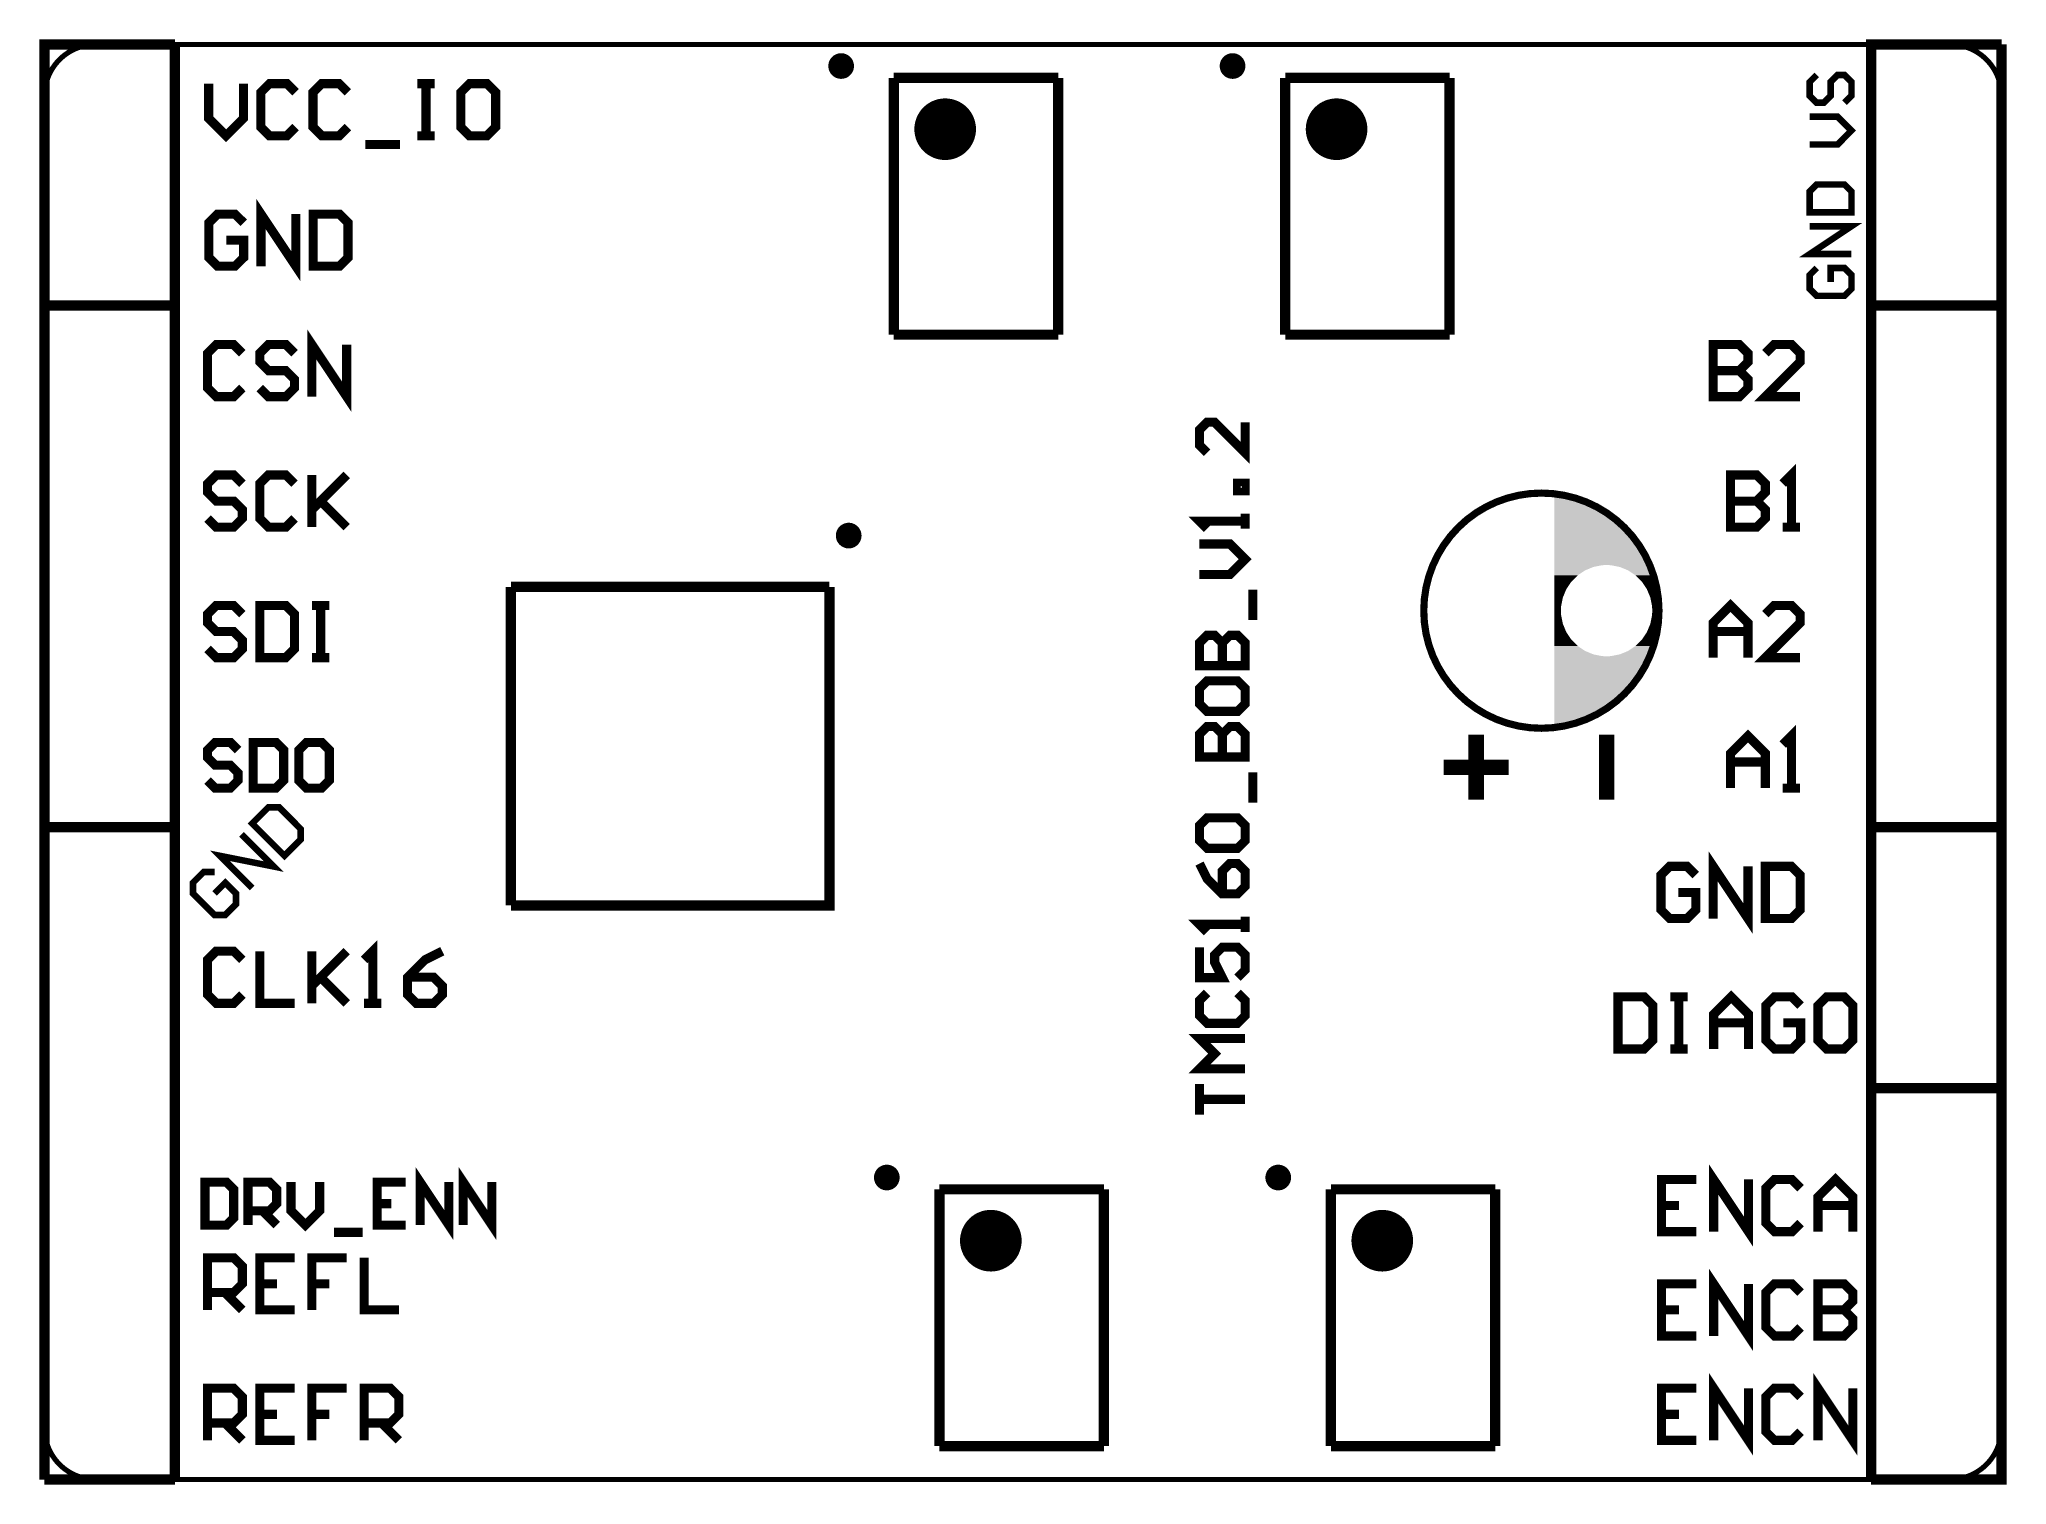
# Model space of a CAD drawing. Extents: x -36.9 to 1.4, y -26.8 to 1.4.
import ezdxf

# ---------------------------------------------------------------- set-up
doc = ezdxf.new("R2010")
doc.units = 0
doc.layers.add('TMC5160_BOB_V1_2_GKO', color=10, linetype='CONTINUOUS')
doc.layers.add('TMC5160_BOB_V1_2_GTO', color=12, linetype='CONTINUOUS')

msp = doc.modelspace()

# ---------------------------------------------------------------- linework, layer by layer
at = {"layer": 'TMC5160_BOB_V1_2_GKO', "const_width": 0.1016}
for points in [[(-35.830002, 1.27, 0.4142136), (-36.83, 0.270002)], [(1.27, 0.270002, 0.4142136), (0.270002, 1.27)], [(-36.83, -25.670002, 0.4142136), (-35.830002, -26.67)], [(0.270002, -26.67, 0.4142136), (1.27, -25.670002)]]:
    msp.add_lwpolyline(points, format="xyb", dxfattribs=at)
for points in [[(-35.830002, 1.27), (0.270002, 1.27)], [(-36.83, 0.270002), (-36.83, -25.670002)], [(1.27, -25.670002), (1.27, 0.270002)], [(-35.830002, -26.67), (0.270002, -26.67)]]:
    msp.add_lwpolyline(points, dxfattribs=at)
at = {"layer": 'TMC5160_BOB_V1_2_GTO'}
for points, const_width in [([(-36.83, -3.81), (-36.83, 1.27), (-34.29, 1.27)], 0.199898), ([(-34.29, -3.81), (-34.29, 1.27)], 0.199898), ([(-1.27, -3.81), (-1.27, 1.27), (1.27, 1.27)], 0.199898), ([(1.27, -3.81), (1.27, 1.27)], 0.199898), ([(-33.633664, 0.507746), (-33.633664, -0.169418), (-33.295082, -0.507746), (-32.9565, -0.169418), (-32.9565, 0.507746)], 0.1778), ([(-31.940754, 0.338582), (-32.110172, 0.507746), (-32.448754, 0.507746), (-32.617918, 0.338582), (-32.617918, -0.338582), (-32.448754, -0.507746), (-32.110172, -0.507746), (-31.940754, -0.338582)], 0.1778), ([(-30.925262, 0.338582), (-31.094426, 0.507746), (-31.433008, 0.507746), (-31.602172, 0.338582), (-31.602172, -0.338582), (-31.433008, -0.507746), (-31.094426, -0.507746), (-30.925262, -0.338582)], 0.1778), ([(-29.570934, 0.507746), (-29.232352, 0.507746), (-29.401516, 0.507746), (-29.401516, -0.507746), (-29.570934, -0.507746), (-29.232352, -0.507746)], 0.1778), ([(-28.216606, 0.507746), (-28.555188, 0.507746), (-28.724606, 0.338582), (-28.724606, -0.338582), (-28.555188, -0.507746), (-28.216606, -0.507746), (-28.047442, -0.338582), (-28.047442, 0.338582), (-28.216606, 0.507746)], 0.1778), ([(-20.295108, 0.620268), (-17.095216, 0.620268)], 0.199898), ([(-20.295108, -4.379722), (-20.295108, 0.620268)], 0.199898), ([(-17.095216, -4.379722), (-17.095216, 0.620268)], 0.199898), ([(-12.675108, 0.620268), (-9.475216, 0.620268)], 0.199898), ([(-12.675108, -4.379722), (-12.675108, 0.620268)], 0.199898), ([(-9.475216, -4.379722), (-9.475216, 0.620268)], 0.199898), ([(-2.328164, 0.677164), (-2.463546, 0.541782), (-2.463546, 0.270764), (-2.328164, 0.135382), (-2.192782, 0.135382), (-2.0574, 0.270764), (-2.0574, 0.541782), (-1.921764, 0.677164), (-1.786382, 0.677164), (-1.651, 0.541782), (-1.651, 0.270764), (-1.786382, 0.135382)], 0.127), ([(-2.463546, -0.677164), (-1.921764, -0.677164), (-1.651, -0.406146), (-1.921764, -0.135382), (-2.463546, -0.135382)], 0.127), ([(-30.58668, -0.677164), (-29.909516, -0.677164)], 0.1778), ([(-2.463546, -1.998218), (-1.651, -1.998218), (-1.651, -1.592072), (-1.786382, -1.45669), (-2.328164, -1.45669), (-2.463546, -1.592072), (-2.463546, -1.998218)], 0.127), ([(-32.613854, -3.047746), (-32.613854, -2.032254), (-31.93669, -3.047746), (-31.93669, -2.032254)], 0.1778), ([(-32.952436, -2.201418), (-33.121854, -2.032254), (-33.460436, -2.032254), (-33.6296, -2.201418), (-33.6296, -2.878582), (-33.460436, -3.047746), (-33.121854, -3.047746), (-32.952436, -2.878582), (-32.952436, -2.54), (-33.291018, -2.54)], 0.1778), ([(-31.598362, -2.032254), (-31.598362, -3.047746), (-31.090362, -3.047746), (-30.921198, -2.878582), (-30.921198, -2.201418), (-31.090362, -2.032254), (-31.598362, -2.032254)], 0.1778), ([(-1.651, -2.810764), (-2.463546, -2.810764), (-1.651, -2.269236), (-2.463546, -2.269236)], 0.127), ([(-2.328164, -3.081782), (-2.463546, -3.217164), (-2.463546, -3.487928), (-2.328164, -3.62331), (-1.786382, -3.62331), (-1.651, -3.487928), (-1.651, -3.217164), (-1.786382, -3.081782), (-2.0574, -3.081782), (-2.0574, -3.352546)], 0.127), ([(-36.83, -13.97), (-36.83, -3.81)], 0.199898), ([(-36.83, -3.81), (-34.29, -3.81)], 0.199898), ([(-36.83, -3.81), (-34.29, -3.81)], 0.199898), ([(-34.29, -13.97), (-34.29, -3.81)], 0.199898), ([(-1.27, -3.81), (1.27, -3.81)], 0.199898), ([(-1.27, -13.97), (-1.27, -3.81)], 0.199898), ([(-1.27, -3.81), (1.27, -3.81)], 0.199898), ([(1.27, -13.97), (1.27, -3.81)], 0.199898), ([(-32.977836, -4.741418), (-33.147254, -4.572254), (-33.485836, -4.572254), (-33.655, -4.741418), (-33.655, -5.418582), (-33.485836, -5.587746), (-33.147254, -5.587746), (-32.977836, -5.418582)], 0.1778), ([(-31.962344, -4.741418), (-32.131508, -4.572254), (-32.47009, -4.572254), (-32.639254, -4.741418), (-32.639254, -4.910582), (-32.47009, -5.08), (-32.131508, -5.08), (-31.962344, -5.249164), (-31.962344, -5.418582), (-32.131508, -5.587746), (-32.47009, -5.587746), (-32.639254, -5.418582)], 0.1778), ([(-31.623762, -5.587746), (-31.623762, -4.572254), (-30.946598, -5.587746), (-30.946598, -4.572254)], 0.1778), ([(-20.295108, -4.379722), (-17.095216, -4.379722)], 0.199898), ([(-12.675108, -4.379722), (-9.475216, -4.379722)], 0.199898), ([(-4.3434, -4.572254), (-4.3434, -5.587746), (-3.835654, -5.587746), (-3.666236, -5.418582), (-3.666236, -5.249164), (-3.835654, -5.08), (-4.3434, -5.08), (-3.835654, -5.08), (-3.666236, -4.910582), (-3.666236, -4.741418), (-3.835654, -4.572254), (-4.3434, -4.572254)], 0.1778), ([(-2.65049, -5.587746), (-3.327654, -5.587746), (-2.65049, -4.910582), (-2.65049, -4.741418), (-2.819908, -4.572254), (-3.15849, -4.572254), (-3.327654, -4.741418)], 0.1778), ([(-13.455396, -6.085332), (-13.455396, -6.677914), (-14.047978, -6.085332), (-14.19606, -6.085332), (-14.344142, -6.233414), (-14.344142, -6.529832), (-14.19606, -6.677914)], 0.1778), ([(-32.977836, -7.281418), (-33.147254, -7.112254), (-33.485836, -7.112254), (-33.655, -7.281418), (-33.655, -7.450836), (-33.485836, -7.62), (-33.147254, -7.62), (-32.977836, -7.789164), (-32.977836, -7.958582), (-33.147254, -8.127746), (-33.485836, -8.127746), (-33.655, -7.958582)], 0.1778), ([(-31.962344, -7.281418), (-32.131508, -7.112254), (-32.47009, -7.112254), (-32.639254, -7.281418), (-32.639254, -7.958582), (-32.47009, -8.127746), (-32.131508, -8.127746), (-31.962344, -7.958582)], 0.1778), ([(-31.623762, -7.112254), (-31.623762, -8.127746), (-31.623762, -7.789164), (-30.946598, -7.112254), (-31.454344, -7.62), (-30.946598, -8.127746)], 0.1778), ([(-13.455396, -7.418578), (-13.603478, -7.418578), (-13.603478, -7.270242), (-13.455396, -7.270242), (-13.455396, -7.418578)], 0.1778), ([(-4.004818, -7.112254), (-4.004818, -8.127746), (-3.497072, -8.127746), (-3.327654, -7.958582), (-3.327654, -7.789164), (-3.497072, -7.62), (-4.004818, -7.62), (-3.497072, -7.62), (-3.327654, -7.450836), (-3.327654, -7.281418), (-3.497072, -7.112254), (-4.004818, -7.112254)], 0.1778), ([(-2.989072, -8.127746), (-2.65049, -8.127746), (-2.819908, -8.127746), (-2.819908, -7.112254), (-2.989072, -7.281418)], 0.1778), ([(-13.455396, -8.158988), (-13.455396, -7.862824), (-13.455396, -8.010906), (-14.344142, -8.010906), (-14.19606, -8.158988)], 0.1778), ([(-14.344142, -9.047734), (-13.751814, -9.047734), (-13.455396, -8.75157), (-13.751814, -8.455406), (-14.344142, -8.455406)], 0.1778), ([(-27.748484, -9.291828), (-21.548598, -9.291828)], 0.199898), ([(-27.748484, -15.491714), (-21.548598, -15.491714), (-21.548598, -9.291828)], 0.199898), ([(-27.748484, -15.491714), (-27.748484, -9.291828)], 0.199898), ([(-32.977836, -9.821418), (-33.147254, -9.652254), (-33.485836, -9.652254), (-33.655, -9.821418), (-33.655, -9.990836), (-33.485836, -10.16), (-33.147254, -10.16), (-32.977836, -10.329164), (-32.977836, -10.498582), (-33.147254, -10.667746), (-33.485836, -10.667746), (-33.655, -10.498582)], 0.1778), ([(-32.639254, -9.652254), (-32.639254, -10.667746), (-32.131508, -10.667746), (-31.962344, -10.498582), (-31.962344, -9.821418), (-32.131508, -9.652254), (-32.639254, -9.652254)], 0.1778), ([(-31.623762, -9.652254), (-31.28518, -9.652254), (-31.454344, -9.652254), (-31.454344, -10.667746), (-31.623762, -10.667746), (-31.28518, -10.667746)], 0.1778), ([(-13.307314, -9.93648), (-13.307314, -9.344152)], 0.1778), ([(-4.3434, -10.667746), (-4.3434, -9.990836), (-4.004818, -9.652254), (-3.666236, -9.990836), (-3.666236, -10.667746), (-3.666236, -10.16), (-4.3434, -10.16)], 0.1778), ([(-2.65049, -10.667746), (-3.327654, -10.667746), (-2.65049, -9.990836), (-2.65049, -9.821418), (-2.819908, -9.652254), (-3.15849, -9.652254), (-3.327654, -9.821418)], 0.1778), ([(-14.344142, -10.825226), (-13.455396, -10.825226), (-13.455396, -10.38098), (-13.603478, -10.232644), (-13.751814, -10.232644), (-13.899896, -10.38098), (-13.899896, -10.825226), (-13.899896, -10.38098), (-14.047978, -10.232644), (-14.19606, -10.232644), (-14.344142, -10.38098), (-14.344142, -10.825226)], 0.1778), ([(-14.344142, -11.269472), (-14.344142, -11.56589), (-14.19606, -11.713972), (-13.603478, -11.713972), (-13.455396, -11.56589), (-13.455396, -11.269472), (-13.603478, -11.12139), (-14.19606, -11.12139), (-14.344142, -11.269472)], 0.1778), ([(-33.062418, -12.467336), (-33.210754, -12.319), (-33.506918, -12.319), (-33.655, -12.467336), (-33.655, -12.615418), (-33.506918, -12.7635), (-33.210754, -12.7635), (-33.062418, -12.911582), (-33.062418, -13.059664), (-33.210754, -13.207746), (-33.506918, -13.207746), (-33.655, -13.059664)], 0.1778), ([(-32.766254, -12.319), (-32.766254, -13.207746), (-32.322008, -13.207746), (-32.173926, -13.059664), (-32.173926, -12.467336), (-32.322008, -12.319), (-32.766254, -12.319)], 0.1778), ([(-31.433262, -12.319), (-31.729426, -12.319), (-31.877508, -12.467336), (-31.877508, -13.059664), (-31.729426, -13.207746), (-31.433262, -13.207746), (-31.28518, -13.059664), (-31.28518, -12.467336), (-31.433262, -12.319)], 0.1778), ([(-14.344142, -12.602718), (-13.455396, -12.602718), (-13.455396, -12.158218), (-13.603478, -12.010136), (-13.751814, -12.010136), (-13.899896, -12.158218), (-13.899896, -12.602718), (-13.899896, -12.158218), (-14.047978, -12.010136), (-14.19606, -12.010136), (-14.344142, -12.158218), (-14.344142, -12.602718)], 0.1778), ([(-8.958072, -13.4366), (-8.958072, -12.1666)], 0.299974), ([(-6.418072, -13.4366), (-6.418072, -12.1666)], 0.299974), ([(-4.004818, -13.207746), (-4.004818, -12.530836), (-3.666236, -12.192254), (-3.327654, -12.530836), (-3.327654, -13.207746), (-3.327654, -12.7), (-4.004818, -12.7)], 0.1778), ([(-2.989072, -13.207746), (-2.65049, -13.207746), (-2.819908, -13.207746), (-2.819908, -12.192254), (-2.989072, -12.361418)], 0.1778), ([(-13.307314, -13.49121), (-13.307314, -12.898882)], 0.1778), ([(-9.593072, -12.8016), (-8.323072, -12.8016)], 0.299974), ([(-32.786066, -13.89761), (-32.15767, -14.526006), (-31.843472, -14.211808), (-31.843472, -14.002512), (-32.262318, -13.583412), (-32.471868, -13.583412), (-32.786066, -13.89761)], 0.127), ([(-14.19606, -14.379956), (-14.344142, -14.231874), (-14.344142, -13.93571), (-14.19606, -13.787628), (-13.603478, -13.787628), (-13.455396, -13.93571), (-13.455396, -14.231874), (-13.603478, -14.379956), (-14.19606, -14.379956)], 0.1778), ([(-36.83, -13.97), (-34.29, -13.97)], 0.199898), ([(-36.83, -26.67), (-36.83, -13.97)], 0.199898), ([(-36.83, -13.97), (-34.29, -13.97)], 0.199898), ([(-34.29, -26.67), (-34.29, -13.97)], 0.199898), ([(-32.786066, -15.154402), (-33.414462, -14.526006), (-32.36722, -14.735556), (-32.995616, -14.10716)], 0.127), ([(-1.27, -13.97), (1.27, -13.97)], 0.199898), ([(-1.27, -19.05), (-1.27, -13.97), (1.27, -13.97)], 0.199898), ([(1.27, -19.05), (1.27, -13.97)], 0.199898), ([(-4.3434, -15.747746), (-4.3434, -14.732254), (-3.666236, -15.747746), (-3.666236, -14.732254)], 0.1778), ([(-33.51911, -14.840204), (-33.72866, -14.840204), (-33.93821, -15.049754), (-33.93821, -15.259304), (-33.51911, -15.67815), (-33.309814, -15.67815), (-33.100264, -15.4686), (-33.100264, -15.259304), (-33.309814, -15.049754), (-33.51911, -15.259304)], 0.127), ([(-14.344142, -14.676374), (-14.19606, -14.972538), (-13.899896, -15.268702), (-13.603478, -15.268702), (-13.455396, -15.12062), (-13.455396, -14.824456), (-13.603478, -14.676374), (-13.751814, -14.676374), (-13.899896, -14.824456), (-13.899896, -15.268702)], 0.1778), ([(-4.681982, -14.901418), (-4.851146, -14.732254), (-5.189728, -14.732254), (-5.359146, -14.901418), (-5.359146, -15.578582), (-5.189728, -15.747746), (-4.851146, -15.747746), (-4.681982, -15.578582), (-4.681982, -15.24), (-5.020564, -15.24)], 0.1778), ([(-3.327654, -14.732254), (-3.327654, -15.747746), (-2.819908, -15.747746), (-2.65049, -15.578582), (-2.65049, -14.901418), (-2.819908, -14.732254), (-3.327654, -14.732254)], 0.1778), ([(-13.455396, -16.009366), (-13.455396, -15.713202), (-13.455396, -15.861284), (-14.344142, -15.861284), (-14.19606, -16.009366)], 0.1778), ([(-32.977836, -16.552418), (-33.147254, -16.383254), (-33.485836, -16.383254), (-33.655, -16.552418), (-33.655, -17.229582), (-33.485836, -17.398746), (-33.147254, -17.398746), (-32.977836, -17.229582)], 0.1778), ([(-32.639254, -16.383254), (-32.639254, -17.398746), (-31.962344, -17.398746)], 0.1778), ([(-31.623762, -16.383254), (-31.623762, -17.398746), (-31.623762, -17.060164), (-30.946598, -16.383254), (-31.454344, -16.891), (-30.946598, -17.398746)], 0.1778), ([(-30.608016, -17.398746), (-30.269434, -17.398746), (-30.438598, -17.398746), (-30.438598, -16.383254), (-30.608016, -16.552418)], 0.1778), ([(-29.084524, -16.383254), (-29.423106, -16.552418), (-29.761688, -16.891), (-29.761688, -17.229582), (-29.59227, -17.398746), (-29.253688, -17.398746), (-29.084524, -17.229582), (-29.084524, -17.060164), (-29.253688, -16.891), (-29.761688, -16.891)], 0.1778), ([(-14.344142, -16.30553), (-14.344142, -16.898112), (-13.899896, -16.898112), (-14.047978, -16.601694), (-14.047978, -16.453612), (-13.899896, -16.30553), (-13.603478, -16.30553), (-13.455396, -16.453612), (-13.455396, -16.75003), (-13.603478, -16.898112)], 0.1778), ([(-14.19606, -17.194276), (-14.344142, -17.342358), (-14.344142, -17.638776), (-14.19606, -17.786858), (-13.603478, -17.786858), (-13.455396, -17.638776), (-13.455396, -17.342358), (-13.603478, -17.194276)], 0.1778), ([(-6.196076, -17.272254), (-6.196076, -18.287746), (-5.68833, -18.287746), (-5.518912, -18.118582), (-5.518912, -17.441418), (-5.68833, -17.272254), (-6.196076, -17.272254)], 0.1778), ([(-5.18033, -17.272254), (-4.842002, -17.272254), (-5.011166, -17.272254), (-5.011166, -18.287746), (-5.18033, -18.287746), (-4.842002, -18.287746)], 0.1778), ([(-4.334002, -18.287746), (-4.334002, -17.610836), (-3.99542, -17.272254), (-3.656838, -17.610836), (-3.656838, -18.287746), (-3.656838, -17.78), (-4.334002, -17.78)], 0.1778), ([(-2.641346, -17.441418), (-2.81051, -17.272254), (-3.149092, -17.272254), (-3.31851, -17.441418), (-3.31851, -18.118582), (-3.149092, -18.287746), (-2.81051, -18.287746), (-2.641346, -18.118582), (-2.641346, -17.78), (-2.979928, -17.78)], 0.1778), ([(-2.302764, -17.441418), (-2.133346, -17.272254), (-1.795018, -17.272254), (-1.6256, -17.441418), (-1.6256, -18.118582), (-1.795018, -18.287746), (-2.133346, -18.287746), (-2.302764, -18.118582), (-2.302764, -17.441418)], 0.1778), ([(-13.455396, -18.675604), (-14.344142, -18.675604), (-14.047978, -18.379186), (-14.344142, -18.083022), (-13.455396, -18.083022)], 0.1778), ([(-14.344142, -19.56435), (-14.344142, -18.971768), (-14.344142, -19.267932), (-13.455396, -19.267932)], 0.1778), ([(-1.27, -19.05), (1.27, -19.05)], 0.199898), ([(-1.27, -26.67), (-1.27, -19.05)], 0.199898), ([(-1.27, -26.67), (1.27, -26.67), (1.27, -19.05)], 0.199898), ([(-1.27, -19.05), (1.27, -19.05)], 0.199898), ([(-29.51607, -21.717), (-29.51607, -20.879054), (-28.957524, -21.717), (-28.957524, -20.879054)], 0.1778), ([(-28.678124, -21.717), (-28.678124, -20.879054), (-28.119578, -21.717), (-28.119578, -20.879054)], 0.1778), ([(-4.334002, -21.843746), (-4.334002, -20.828254), (-3.656838, -21.843746), (-3.656838, -20.828254)], 0.1778), ([(-33.7058, -20.879054), (-33.7058, -21.717), (-33.286954, -21.717), (-33.147254, -21.5773), (-33.147254, -21.018754), (-33.286954, -20.879054), (-33.7058, -20.879054)], 0.1778), ([(-32.867854, -21.717), (-32.867854, -20.879054), (-32.449008, -20.879054), (-32.309308, -21.018754), (-32.309308, -21.298154), (-32.449008, -21.4376), (-32.867854, -21.4376)], 0.1778), ([(-32.029908, -20.879054), (-32.029908, -21.4376), (-31.750762, -21.717), (-31.471362, -21.4376), (-31.471362, -20.879054)], 0.1778), ([(-29.79547, -20.879054), (-30.354016, -20.879054), (-30.354016, -21.717), (-29.79547, -21.717)], 0.1778), ([(-19.406108, -21.020532), (-16.206216, -21.020532)], 0.199898), ([(-19.406108, -26.020522), (-19.406108, -21.020532)], 0.199898), ([(-16.206216, -26.020522), (-16.206216, -21.020532)], 0.199898), ([(-11.786108, -21.020532), (-8.586216, -21.020532)], 0.199898), ([(-11.786108, -26.020522), (-11.786108, -21.020532)], 0.199898), ([(-8.586216, -26.020522), (-8.586216, -21.020532)], 0.199898), ([(-4.672584, -20.828254), (-5.349748, -20.828254), (-5.349748, -21.843746), (-4.672584, -21.843746)], 0.1778), ([(-2.641346, -20.997418), (-2.81051, -20.828254), (-3.149092, -20.828254), (-3.31851, -20.997418), (-3.31851, -21.674582), (-3.149092, -21.843746), (-2.81051, -21.843746), (-2.641346, -21.674582)], 0.1778), ([(-2.302764, -21.843746), (-2.302764, -21.166836), (-1.964182, -20.828254), (-1.6256, -21.166836), (-1.6256, -21.843746), (-1.6256, -21.336), (-2.302764, -21.336)], 0.1778), ([(-32.588454, -21.4376), (-32.309308, -21.717)], 0.1778), ([(-30.354016, -21.298154), (-30.07487, -21.298154)], 0.1778), ([(-5.349748, -21.336), (-5.011166, -21.336)], 0.1778), ([(-31.191962, -21.8567), (-30.633416, -21.8567)], 0.1778), ([(-33.655, -23.367746), (-33.655, -22.352254), (-33.147254, -22.352254), (-32.977836, -22.521418), (-32.977836, -22.86), (-33.147254, -23.029164), (-33.655, -23.029164)], 0.1778), ([(-31.962344, -22.352254), (-32.639254, -22.352254), (-32.639254, -23.367746), (-31.962344, -23.367746)], 0.1778), ([(-30.946598, -22.352254), (-31.623762, -22.352254), (-31.623762, -22.86), (-31.28518, -22.86), (-31.623762, -22.86), (-31.623762, -23.367746)], 0.1778), ([(-30.608016, -22.352254), (-30.608016, -23.367746), (-29.930852, -23.367746)], 0.1778), ([(-4.334002, -23.875746), (-4.334002, -22.860254), (-3.656838, -23.875746), (-3.656838, -22.860254)], 0.1778), ([(-33.316418, -23.029164), (-32.977836, -23.367746)], 0.1778), ([(-32.639254, -22.86), (-32.300672, -22.86)], 0.1778), ([(-4.672584, -22.860254), (-5.349748, -22.860254), (-5.349748, -23.875746), (-4.672584, -23.875746)], 0.1778), ([(-2.641346, -23.029418), (-2.81051, -22.860254), (-3.149092, -22.860254), (-3.31851, -23.029418), (-3.31851, -23.706582), (-3.149092, -23.875746), (-2.81051, -23.875746), (-2.641346, -23.706582)], 0.1778), ([(-2.302764, -22.860254), (-2.302764, -23.875746), (-1.795018, -23.875746), (-1.6256, -23.706582), (-1.6256, -23.537164), (-1.795018, -23.368), (-2.302764, -23.368), (-1.795018, -23.368), (-1.6256, -23.198836), (-1.6256, -23.029418), (-1.795018, -22.860254), (-2.302764, -22.860254)], 0.1778), ([(-5.349748, -23.368), (-5.011166, -23.368)], 0.1778), ([(-33.655, -25.907746), (-33.655, -24.892254), (-33.147254, -24.892254), (-32.977836, -25.061418), (-32.977836, -25.4), (-33.147254, -25.569164), (-33.655, -25.569164)], 0.1778), ([(-31.962344, -24.892254), (-32.639254, -24.892254), (-32.639254, -25.907746), (-31.962344, -25.907746)], 0.1778), ([(-30.946598, -24.892254), (-31.623762, -24.892254), (-31.623762, -25.4), (-31.28518, -25.4), (-31.623762, -25.4), (-31.623762, -25.907746)], 0.1778), ([(-30.608016, -25.907746), (-30.608016, -24.892254), (-30.10027, -24.892254), (-29.930852, -25.061418), (-29.930852, -25.4), (-30.10027, -25.569164), (-30.608016, -25.569164)], 0.1778), ([(-4.672584, -24.892254), (-5.349748, -24.892254), (-5.349748, -25.907746), (-4.672584, -25.907746)], 0.1778), ([(-4.334002, -25.907746), (-4.334002, -24.892254), (-3.656838, -25.907746), (-3.656838, -24.892254)], 0.1778), ([(-2.641346, -25.061418), (-2.81051, -24.892254), (-3.149092, -24.892254), (-3.31851, -25.061418), (-3.31851, -25.738582), (-3.149092, -25.907746), (-2.81051, -25.907746), (-2.641346, -25.738582)], 0.1778), ([(-2.302764, -25.907746), (-2.302764, -24.892254), (-1.6256, -25.907746), (-1.6256, -24.892254)], 0.1778), ([(-33.316418, -25.569164), (-32.977836, -25.907746)], 0.1778), ([(-32.639254, -25.4), (-32.300672, -25.4)], 0.1778), ([(-30.269434, -25.569164), (-29.930852, -25.907746)], 0.1778), ([(-5.349748, -25.4), (-5.011166, -25.4)], 0.1778), ([(-19.406108, -26.020522), (-16.206216, -26.020522)], 0.199898), ([(-11.786108, -26.020522), (-8.586216, -26.020522)], 0.199898), ([(-36.83, -26.67), (-34.29, -26.67)], 0.199898)]:
    msp.add_lwpolyline(points, dxfattribs=dict(at, const_width=const_width))
for points, const_width in [([(-21.44522, 0.850392, 1), (-21.195284, 0.850392, 1)], 0.249936), ([(-13.82522, 0.850392, 1), (-13.575284, 0.850392, 1)], 0.249936), ([(-19.595084, -0.37973, 1), (-18.995136, -0.37973, 1)], 0.599948), ([(-11.975084, -0.37973, 1), (-11.375136, -0.37973, 1)], 0.599948), ([(-9.977628, -9.7536, 1), (-5.398516, -9.7536, 1)], 0.139954), ([(-21.298408, -8.29183, 1), (-21.048472, -8.29183, 1)], 0.249936), ([(-20.55622, -20.790408, 1), (-20.306284, -20.790408, 1)], 0.249936), ([(-12.93622, -20.790408, 1), (-12.686284, -20.790408, 1)], 0.249936), ([(-18.706084, -22.02053, 1), (-18.106136, -22.02053, 1)], 0.599948), ([(-11.086084, -22.02053, 1), (-10.486136, -22.02053, 1)], 0.599948)]:
    msp.add_lwpolyline(points, format="xyb", close=True, dxfattribs=dict(at, const_width=const_width))
for points in [[(-7.434072, -7.504934), (-7.434072, -7.481826), (-7.226326, -7.504934), (-7.434072, -7.481826)], [(-7.434072, -7.626088), (-7.434072, -7.504934), (-6.826024, -7.626088), (-7.226326, -7.504934)], [(-7.434072, -7.817854), (-7.434072, -7.626088), (-6.454418, -7.817854), (-6.826024, -7.626088)], [(-7.434072, -8.073626), (-7.434072, -7.817854), (-6.123706, -8.073626), (-6.454418, -7.817854)], [(-7.434072, -8.385536), (-7.434072, -8.073626), (-5.844812, -8.385536), (-6.123706, -8.073626)], [(-7.434072, -8.742656), (-7.434072, -8.385536), (-5.627384, -8.742656), (-5.844812, -8.385536)], [(-7.434072, -8.8646), (-7.434072, -8.742656), (-5.58076, -8.8646), (-5.627384, -8.742656)], [(-7.434072, -8.868924), (-7.434072, -8.8646), (-6.505218, -8.868924), (-6.418086, -8.8646)], [(-7.434072, -8.902966), (-7.434072, -8.868924), (-6.676162, -8.902966), (-6.505218, -8.868924)], [(-7.434072, -8.969518), (-7.434072, -8.902966), (-6.837198, -8.969518), (-6.676162, -8.902966)], [(-7.434072, -9.066552), (-7.434072, -8.969518), (-6.982226, -9.066552), (-6.837198, -8.969518)], [(-7.434072, -9.189744), (-7.434072, -9.066552), (-7.105412, -9.189744), (-6.982226, -9.066552)], [(-7.434072, -9.334528), (-7.434072, -9.189744), (-7.20218, -9.334528), (-7.105412, -9.189744)], [(-6.330972, -8.868918), (-6.418086, -8.8646), (-5.57911, -8.868918), (-5.58076, -8.8646)], [(-6.160036, -8.902948), (-6.330972, -8.868918), (-5.5661, -8.902948), (-5.57911, -8.868918)], [(-5.999, -8.969492), (-6.160036, -8.902948), (-5.540658, -8.969492), (-5.5661, -8.902948)], [(-5.854216, -9.066514), (-5.999, -8.969492), (-5.503564, -9.066514), (-5.540658, -8.969492)], [(-5.78742, -9.133306), (-5.854216, -9.066514), (-5.478028, -9.133306), (-5.503564, -9.066514)], [(-5.731024, -9.1897), (-5.78742, -9.133306), (-5.467612, -9.1897), (-5.478028, -9.133306)], [(-5.634244, -9.334474), (-5.731024, -9.1897), (-5.440872, -9.334474), (-5.467612, -9.1897)], [(-7.434072, -9.495564), (-7.434072, -9.334528), (-7.268978, -9.495564), (-7.20218, -9.334528)], [(-7.434072, -9.6665), (-7.434072, -9.495564), (-7.303008, -9.6665), (-7.268978, -9.495564)], [(-5.567438, -9.49551), (-5.634244, -9.334474), (-5.41113, -9.49551), (-5.440872, -9.334474)], [(-5.557674, -9.544532), (-5.567438, -9.49551), (-5.402078, -9.544532), (-5.41113, -9.49551)], [(-5.533396, -9.666454), (-5.557674, -9.544532), (-5.402074, -9.666454), (-5.402078, -9.544532)], [(-7.434072, -9.7536), (-7.434072, -9.6665), (-7.307072, -9.7536), (-7.303008, -9.6665)], [(-7.434072, -9.753614), (-7.434072, -9.7536), (-7.307072, -9.753614), (-7.307072, -9.7536)], [(-7.434072, -9.8407), (-7.434072, -9.753614), (-7.303008, -9.8407), (-7.307072, -9.753614)], [(-7.434072, -10.011636), (-7.434072, -9.8407), (-7.268978, -10.011636), (-7.303008, -9.8407)], [(-5.557676, -9.962668), (-5.533396, -9.840746), (-5.402078, -9.962668), (-5.402076, -9.840746)], [(-5.529072, -9.7536), (-5.533396, -9.666454), (-5.402072, -9.7536), (-5.402074, -9.666454)], [(-5.533396, -9.840746), (-5.529072, -9.753614), (-5.402076, -9.840746), (-5.402074, -9.753614)], [(-5.529072, -9.753614), (-5.529072, -9.7536), (-5.402074, -9.753614), (-5.402072, -9.7536)], [(-7.434072, -10.172672), (-7.434072, -10.011636), (-7.20218, -10.172672), (-7.268978, -10.011636)], [(-7.434072, -10.317456), (-7.434072, -10.172672), (-7.105412, -10.317456), (-7.20218, -10.172672)], [(-7.434072, -10.440648), (-7.434072, -10.317456), (-6.982226, -10.440648), (-7.105412, -10.317456)], [(-5.787422, -10.373894), (-5.731024, -10.3175), (-5.478028, -10.373894), (-5.467614, -10.3175)], [(-5.731024, -10.3175), (-5.634244, -10.172726), (-5.467614, -10.3175), (-5.440874, -10.172726)], [(-5.634244, -10.172726), (-5.567438, -10.01169), (-5.440874, -10.172726), (-5.411132, -10.01169)], [(-5.567438, -10.01169), (-5.557676, -9.962668), (-5.411132, -10.01169), (-5.402078, -9.962668)], [(-7.434072, -10.537682), (-7.434072, -10.440648), (-6.837198, -10.537682), (-6.982226, -10.440648)], [(-7.434072, -10.604234), (-7.434072, -10.537682), (-6.676162, -10.604234), (-6.837198, -10.537682)], [(-7.434072, -10.638276), (-7.434072, -10.604234), (-6.505218, -10.638276), (-6.676162, -10.604234)], [(-7.434072, -10.6426), (-7.434072, -10.638276), (-6.418086, -10.6426), (-6.505218, -10.638276)], [(-7.434072, -10.764544), (-7.434072, -10.6426), (-5.627384, -10.764544), (-5.580762, -10.6426)], [(-6.418086, -10.6426), (-6.330972, -10.638282), (-5.580762, -10.6426), (-5.579112, -10.638282)], [(-6.330972, -10.638282), (-6.160036, -10.604252), (-5.579112, -10.638282), (-5.566102, -10.604252)], [(-6.160036, -10.604252), (-5.999, -10.537708), (-5.566102, -10.604252), (-5.54066, -10.537708)], [(-5.999, -10.537708), (-5.854216, -10.440686), (-5.54066, -10.537708), (-5.503566, -10.440686)], [(-5.854216, -10.440686), (-5.787422, -10.373894), (-5.503566, -10.440686), (-5.478028, -10.373894)], [(-7.434072, -11.121664), (-7.434072, -10.764544), (-5.844812, -11.121664), (-5.627384, -10.764544)], [(-7.434072, -11.433574), (-7.434072, -11.121664), (-6.123706, -11.433574), (-5.844812, -11.121664)], [(-7.434072, -11.689346), (-7.434072, -11.433574), (-6.454418, -11.689346), (-6.123706, -11.433574)], [(-7.434072, -11.881112), (-7.434072, -11.689346), (-6.826024, -11.881112), (-6.454418, -11.689346)], [(-7.434072, -12.002266), (-7.434072, -11.881112), (-7.226326, -12.002266), (-6.826024, -11.881112)], [(-7.434072, -12.025374), (-7.434072, -12.002266), (-7.434072, -12.025374), (-7.226326, -12.002266)]]:
    msp.add_solid(points, dxfattribs=at)

doc.saveas('drawing.dxf')
